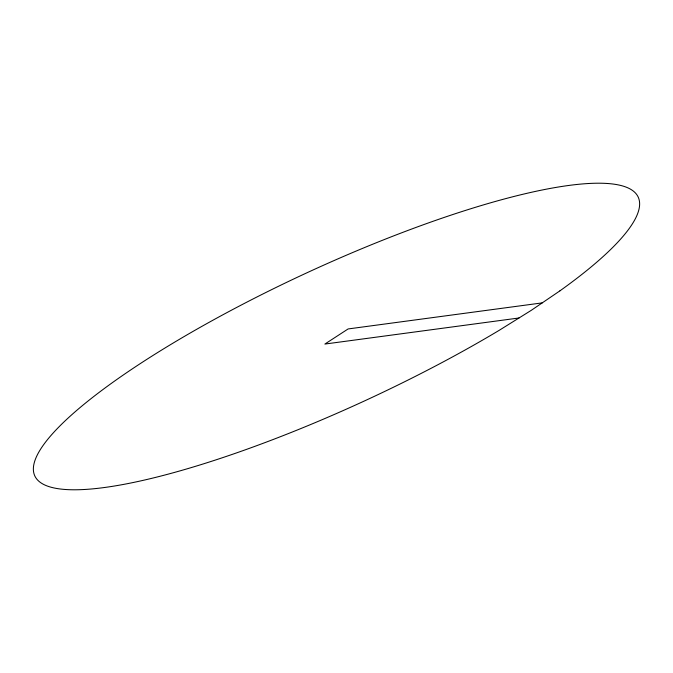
<?xml version="1.0" encoding="UTF-8"?>
<svg xmlns="http://www.w3.org/2000/svg" width="673" height="673" viewBox="0 0 673 673"><rect width="100%" height="100%" fill="white"/><g stroke="black" fill="none" stroke-linecap="round" stroke-linejoin="round"><path stroke-width="1.01" d="M542.236 302.884L348.118 328.946L324.882 344.054L519.001 317.984M559.911 290.854L531.258 310.346L499.273 330.283A332.344 70.236 -24.8 0 1 35.947 477.939A332.344 70.236 -24.8 0 1 427.767 223.158A332.344 70.236 -24.8 0 1 559.911 290.854"/></g></svg>
